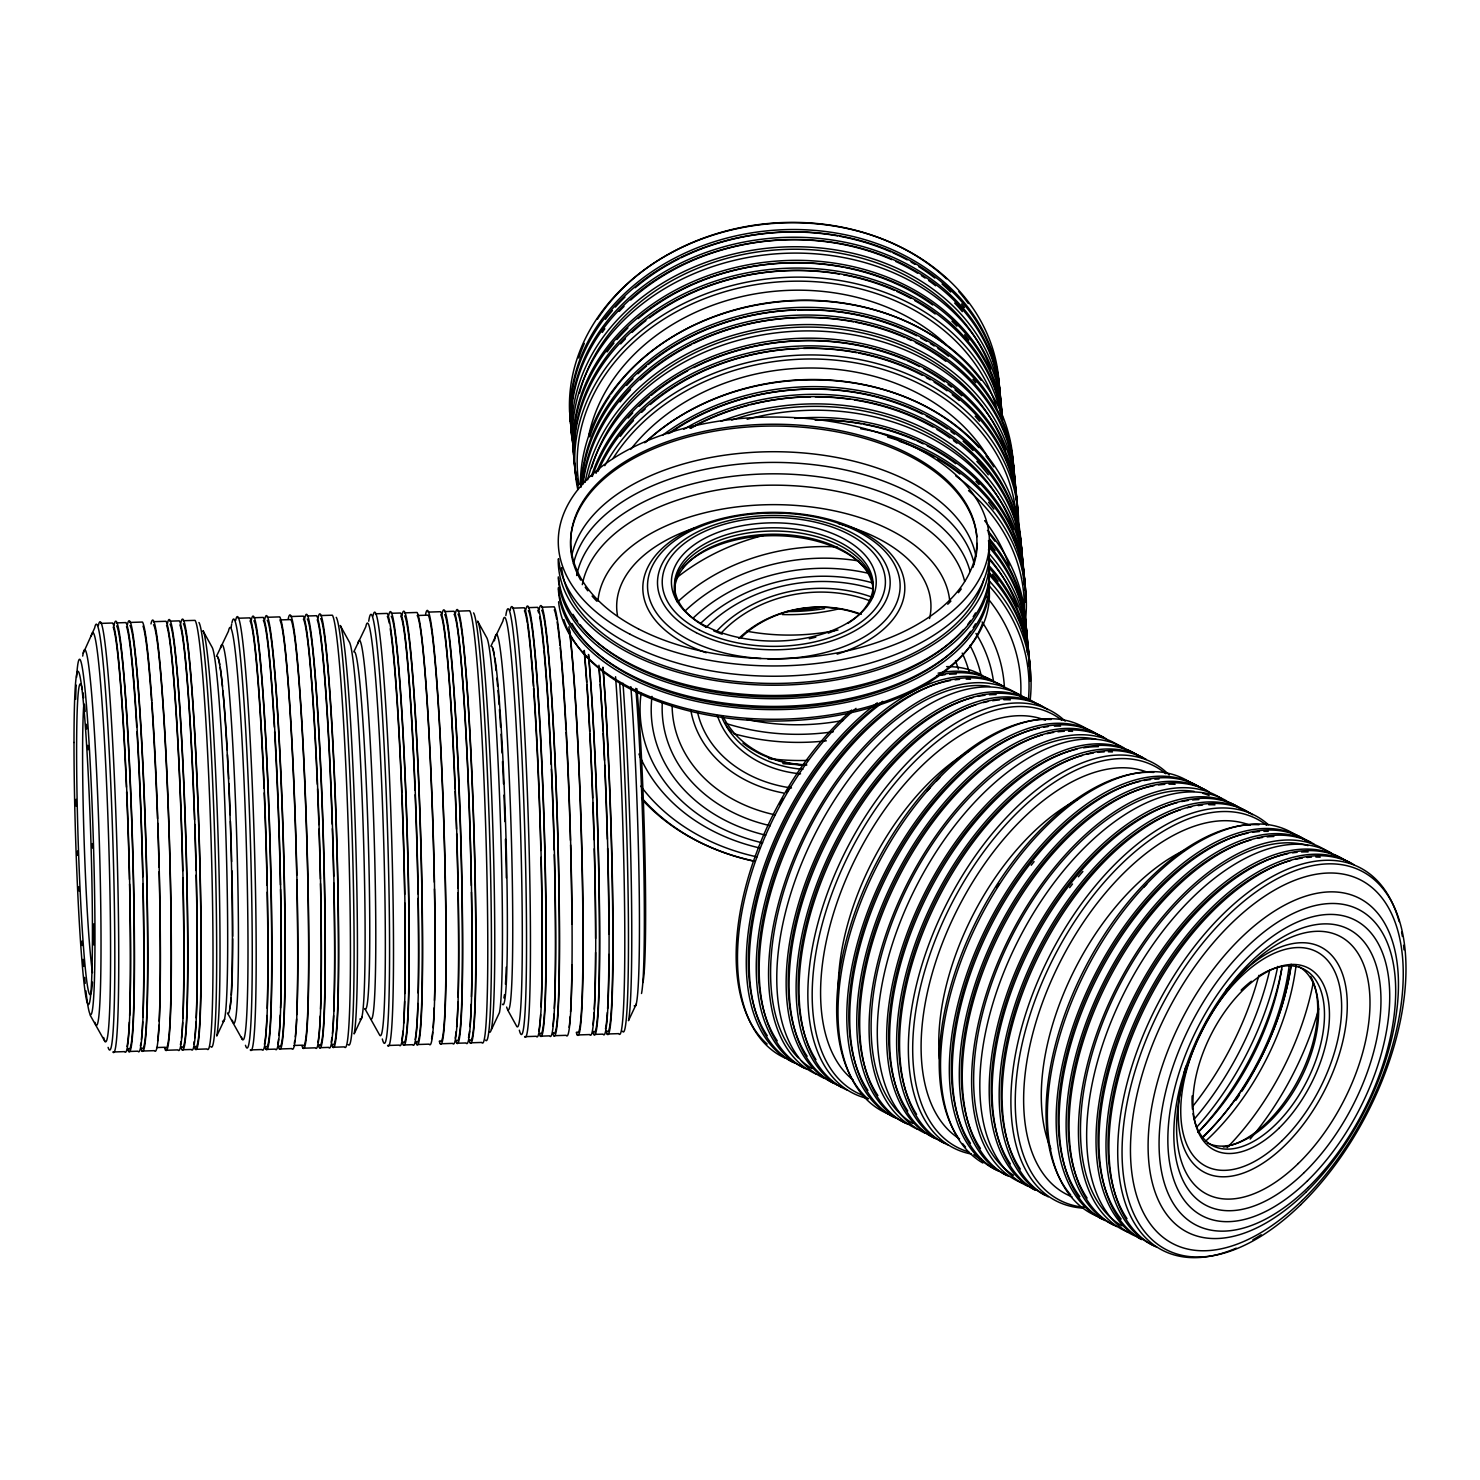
<?xml version="1.0" encoding="UTF-8"?>
<svg xmlns="http://www.w3.org/2000/svg" width="1480" height="1480" viewBox="0 0 1480 1480"><rect width="100%" height="100%" fill="white"/><g stroke="black" fill="none" stroke-linecap="round" stroke-linejoin="round"><path stroke-width="1.5" d="M83.25 653.198L94.646 627.982A213.046 9.713 88.2 0 1 112.794 838.624A213.046 9.713 88.2 0 1 108.096 1047.378M216.45 656.324L228.457 631.202A206.22 9.398 88.2 0 1 246.032 835.09A206.22 9.398 88.2 0 1 241.481 1037.184M353.794 651.885L365.8 626.762A206.22 9.398 88.2 0 1 383.079 821.696A206.22 9.398 88.2 0 1 379.694 1035.149L364.839 1008.602A179.08 8.159 88.2 0 0 368.502 846.634A179.08 8.159 88.2 0 0 354.849 652.088M224.701 1019.147L216.746 1036.019A204.684 9.324 88.2 0 0 217.745 826.284A204.684 9.324 88.2 0 0 202.964 630.684L212.047 647.167A187.849 8.566 88.2 0 1 226.366 851.222A187.849 8.566 88.2 0 1 222.518 1021.108M362.101 1017.056L354.146 1033.909A206.22 9.398 88.2 0 0 355.144 822.602A206.22 9.398 88.2 0 0 340.252 625.522L349.336 642.005A189.385 8.639 88.2 0 1 363.784 847.744A189.385 8.639 88.2 0 1 359.899 1019.017M491.49 1029.488L499.426 1012.616A189.385 8.639 88.2 0 0 500.351 818.551A189.385 8.639 88.2 0 0 486.68 637.566L477.596 621.101A206.22 9.398 88.2 0 1 493.321 845.117A206.22 9.398 88.2 0 1 489.103 1031.616M636.418 1003.829L628.463 1020.682A204.647 9.324 88.2 0 0 631.368 886.687A204.647 9.324 88.2 0 0 622.988 683.224M490.898 646.205L502.904 621.101A204.647 9.324 88.2 0 1 520.054 814.518A204.647 9.324 88.2 0 1 516.705 1026.343L507.622 1009.86M512.561 608.151L524.346 607.78A215.266 9.805 88.2 0 1 540.755 841.602A215.266 9.805 88.2 0 1 536.352 1036.277L524.586 1036.666A215.266 9.805 88.2 0 0 528.101 813.852A215.266 9.805 88.2 0 0 510.082 610.389M528.268 607.651L537.684 607.337A215.266 9.805 88.2 0 1 554.112 841.177A215.266 9.805 88.2 0 1 549.709 1035.852L540.293 1036.167M541.625 607.207L554.186 606.818A215.266 9.805 88.2 0 1 570.596 840.64A215.266 9.805 88.2 0 1 566.192 1035.315L553.631 1035.723M238.132 618.233L249.917 617.863A216.857 9.879 88.2 0 1 266.456 853.423A216.857 9.879 88.2 0 1 262.016 1049.542L250.25 1049.912A216.857 9.879 88.2 0 0 253.802 825.47A216.857 9.879 88.2 0 0 235.635 620.49M253.839 617.734L263.274 617.419A216.857 9.879 88.2 0 1 279.794 852.998A216.857 9.879 88.2 0 1 275.373 1049.117L265.956 1049.413M267.196 617.29L279.757 616.883A216.857 9.879 88.2 0 1 296.296 852.462A216.857 9.879 88.2 0 1 291.856 1048.58L279.295 1048.987M290.746 616.531L303.326 616.124A216.857 9.879 88.2 0 1 319.846 851.703A216.857 9.879 88.2 0 1 315.425 1047.822L302.864 1048.229M307.248 616.013L316.664 615.699A216.857 9.879 88.2 0 1 333.204 851.278A216.857 9.879 88.2 0 1 328.764 1047.378L319.347 1047.692M320.587 615.569L332.371 615.199A216.857 9.879 88.2 0 1 348.91 850.76A216.857 9.879 88.2 0 1 344.47 1046.878L332.704 1047.267M375.476 613.793L387.261 613.423A216.857 9.879 88.2 0 1 403.781 848.984A216.857 9.879 88.2 0 1 399.36 1045.102L387.575 1045.491A216.857 9.879 88.2 0 0 391.127 821.03A216.857 9.879 88.2 0 0 372.96 616.05M391.183 613.293L400.599 612.998A216.857 9.879 88.2 0 1 417.138 848.558A216.857 9.879 88.2 0 1 412.717 1044.677L403.282 1044.973M404.539 612.868L417.101 612.461A216.857 9.879 88.2 0 1 433.64 848.022A216.857 9.879 88.2 0 1 429.2 1044.14L416.639 1044.547M428.09 612.11L440.651 611.702A216.857 9.879 88.2 0 1 457.19 847.263A216.857 9.879 88.2 0 1 452.769 1043.381L440.189 1043.789M444.574 611.573L454.009 611.259A216.857 9.879 88.2 0 1 470.548 846.838A216.857 9.879 88.2 0 1 466.108 1042.956L456.691 1043.252M457.931 611.148L469.715 610.759A216.857 9.879 88.2 0 1 486.254 846.32A216.857 9.879 88.2 0 1 481.814 1042.438L470.029 1042.827M100.844 623.395L112.628 623.006A215.303 9.805 88.2 0 1 129.037 856.902A215.303 9.805 88.2 0 1 124.635 1051.614L112.868 1052.003A215.303 9.805 88.2 0 0 116.383 829.152A215.303 9.805 88.2 0 0 98.346 625.633M116.55 622.895L125.967 622.581A215.303 9.805 88.2 0 1 142.394 856.476A215.303 9.805 88.2 0 1 137.992 1051.189L128.575 1051.485M129.907 622.451L142.469 622.044A215.303 9.805 88.2 0 1 158.878 855.94A215.303 9.805 88.2 0 1 154.475 1050.652L141.913 1051.059M153.458 621.692L166.019 621.285A215.303 9.805 88.2 0 1 182.447 855.181A215.303 9.805 88.2 0 1 178.044 1049.894L165.483 1050.301M169.941 621.156L179.376 620.86A215.303 9.805 88.2 0 1 195.786 854.755A215.303 9.805 88.2 0 1 191.401 1049.468L181.966 1049.764M183.298 620.731L195.083 620.361A215.303 9.805 88.2 0 1 211.492 854.238A215.303 9.805 88.2 0 1 207.108 1048.95L195.323 1049.339M279.85 619.935L290.839 619.565A213.804 9.749 88.2 0 1 307.137 851.832A213.804 9.749 88.2 0 1 302.771 1045.176L293.983 1045.472M156.603 1047.544L165.39 1047.267A212.251 9.676 88.2 0 0 169.738 855.311A212.251 9.676 88.2 0 0 153.55 624.726M577.2 1034.964L589.762 1034.557A215.266 9.805 88.2 0 0 595.423 899.285A215.266 9.805 88.2 0 0 584.304 650.423M593.684 1034.428L603.1 1034.131A215.266 9.805 88.2 0 0 608.909 909.571A215.266 9.805 88.2 0 0 598.938 665.241M607.041 1034.002L618.807 1033.632A215.266 9.805 88.2 0 0 624.69 916.527A215.266 9.805 88.2 0 0 615.569 676.73M90.114 1015.114L104.988 1041.661M242.368 1039.589L227.495 1013.023A179.08 8.159 88.2 0 0 231.158 851.074A179.08 8.159 88.2 0 0 217.505 656.528M1258.87 975.357A204.647 111.37 -62.7 0 1 1193.065 1105.967M1269.729 970.048A203.408 110.704 -62.7 0 1 1194.453 1118.917M1277.758 966.385A199.745 108.706 -62.7 0 1 1197.561 1126.243M1281.698 969.215A193.917 105.543 -62.7 0 1 1197.986 1132.404M1282.161 965.811A177.508 96.607 -62.7 0 1 1198.134 1132.255M1289.173 965.996A179.08 97.458 -62.7 0 1 1202.519 1137.769M1291.06 966.366A189.385 103.064 -62.7 0 1 1241.961 1091.204M1239.5 1094.941A189.385 103.064 -62.7 0 1 1235.745 1100.436M1050.892 1148.85A189.385 103.064 -62.7 0 1 1184 850.408M1008.417 1176.267A216.857 118.011 -62.7 0 1 1002.682 927.368A216.857 118.011 -62.7 0 1 1208.975 791.8M1021.829 1182.927A216.857 118.011 -62.7 0 1 1012.043 932.234A216.857 118.011 -62.7 0 1 1222.073 798.978M1005.494 1174.75A216.857 118.011 -62.7 0 1 999.74 925.851A216.857 118.011 -62.7 0 1 1206.034 790.302M998.464 1171.124A216.857 118.011 -62.7 0 1 994.597 918.654A216.857 118.011 -62.7 0 1 1202.722 788.988M995.522 1169.607A216.857 118.011 -62.7 0 1 991.655 917.138A216.857 118.011 -62.7 0 1 1199.799 787.471M1072.001 1196.802A206.22 112.24 -62.7 0 1 1056.406 969.511A206.22 112.24 -62.7 0 1 1250.175 825.285M1084.47 1207.329A214.6 116.791 -62.7 0 1 1048.968 967.161A214.6 116.791 -62.7 0 1 1266.658 825.266M1083.157 1208.124A216.857 118.011 -62.7 0 1 1045.861 963.388A216.857 118.011 -62.7 0 1 1268.434 824.749M1048.303 1196.858A216.857 118.011 -62.7 0 1 1044.436 944.388A216.857 118.011 -62.7 0 1 1252.561 814.721M1045.361 1195.341A216.857 118.011 -62.7 0 1 1041.495 942.871A216.857 118.011 -62.7 0 1 1249.638 813.205M1035.389 1190.197A216.857 118.011 -62.7 0 1 1031.523 937.728A216.857 118.011 -62.7 0 1 1239.667 808.062M1028.008 1186.294A216.857 118.011 -62.7 0 1 1019.332 938.246A216.857 118.011 -62.7 0 1 1226.569 800.884M982.868 1163.003A216.857 118.011 -62.7 0 1 984.773 909.053A216.857 118.011 -62.7 0 1 1190.993 782.938M981.092 1159.543A214.6 116.791 -62.7 0 1 973.84 1154.659M965.57 1147.037A214.6 116.791 -62.7 0 1 962.555 1143.559M958.374 1137.935A214.6 116.791 -62.7 0 1 981.092 911.754A214.6 116.791 -62.7 0 1 1153.753 772.43M1034.465 1189.642A216.857 118.011 -62.7 0 1 1036.37 935.693A216.857 118.011 -62.7 0 1 1242.59 809.579M1013.523 1175.25A213.804 116.365 -62.7 0 1 1006.382 947.367A213.804 116.365 -62.7 0 1 1194.175 791.393M1202.907 793.336A213.804 116.365 -62.7 0 1 1209.123 795.519M980.426 1148.461A213.804 116.365 -62.7 0 1 995.152 938.746A213.804 116.365 -62.7 0 1 1154.012 785.695M1158.378 784.992A213.804 116.365 -62.7 0 1 1164.797 784.345M1168.978 784.16A213.804 116.365 -62.7 0 1 1175.083 784.308M970.455 1143.319A213.804 116.365 -62.7 0 1 983.701 936.766A213.804 116.365 -62.7 0 1 1139.637 781.477M1144.04 780.552A213.804 116.365 -62.7 0 1 1150.552 779.572M1154.826 779.183A213.804 116.365 -62.7 0 1 1159.006 779.016M1020.293 1169.052A213.804 116.365 -62.7 0 1 1030.654 968.808A213.804 116.365 -62.7 0 1 1180.596 809.634M1187.256 807.729A213.804 116.365 -62.7 0 1 1191.678 806.711M1198.245 805.582A213.804 116.365 -62.7 0 1 1202.537 805.083M1208.845 804.75A213.804 116.365 -62.7 0 1 1214.951 804.88M1010.322 1163.909A213.804 116.365 -62.7 0 1 1022.828 958.929A213.804 116.365 -62.7 0 1 1177.284 802.586M1181.706 801.568A213.804 116.365 -62.7 0 1 1188.274 800.44M1192.566 799.94A213.804 116.365 -62.7 0 1 1198.892 799.607M996.928 887.427A206.22 112.24 -62.7 0 1 999.352 883.69M1031.208 865.245A213.804 116.365 -62.7 0 1 1034.095 861.582M1069.633 887.667A213.804 116.365 -62.7 0 1 1072.519 883.986M1078.383 876.771A213.804 116.365 -62.7 0 1 1082.879 871.498M816.405 1074.221A215.303 117.179 -62.7 0 1 810.577 822.621A215.303 117.179 -62.7 0 1 1019.036 695.138M863.562 1095.589A213.046 115.94 -62.7 0 1 852.832 846.745A213.046 115.94 -62.7 0 1 1061.789 720.168M868.316 1098.697A215.303 117.179 -62.7 0 1 847.985 846.486A215.303 117.179 -62.7 0 1 1065.193 721.149M846.893 1089.965A215.303 117.179 -62.7 0 1 840.122 840.141A215.303 117.179 -62.7 0 1 1047.729 709.623M841.972 1087.523A215.303 117.179 -62.7 0 1 838.143 836.848A215.303 117.179 -62.7 0 1 1044.788 708.106M824.619 1078.458A215.303 117.179 -62.7 0 1 815.998 832.186A215.303 117.179 -62.7 0 1 1021.755 695.804M833.999 1083.305A215.303 117.179 -62.7 0 1 825.377 837.033A215.303 117.179 -62.7 0 1 1031.135 700.651M812.021 1068.56A212.251 115.514 -62.7 0 1 801.457 1060.901M798.22 1057.812A212.251 115.514 -62.7 0 1 809.246 828.745A212.251 115.514 -62.7 0 1 989.528 686.369M807.026 1069.374A215.303 117.179 -62.7 0 1 798.404 823.102A215.303 117.179 -62.7 0 1 1004.161 686.72M804.084 1067.876A215.303 117.179 -62.7 0 1 795.482 821.585A215.303 117.179 -62.7 0 1 1001.22 685.221M795.075 1063.306A215.303 117.179 -62.7 0 1 757.575 899.544A215.303 117.179 -62.7 0 1 883.819 701.705M936.581 675.712A215.303 117.179 -62.7 0 1 994.19 681.577M792.133 1061.789A215.303 117.179 -62.7 0 1 754.042 900.488A215.303 117.179 -62.7 0 1 877.307 702.834M938.098 673.178A215.303 117.179 -62.7 0 1 991.248 680.079M785.325 1058.182A215.303 117.179 -62.7 0 1 742.96 906.352A215.303 117.179 -62.7 0 1 856.032 708.346M946.59 666.648A215.303 117.179 -62.7 0 1 982.461 675.528M853.109 1080.012A204.684 111.389 -62.7 0 1 860.546 848.725A204.684 111.389 -62.7 0 1 1045.435 720.242M836.922 1084.822A215.303 117.179 -62.7 0 1 828.319 838.531A215.303 117.179 -62.7 0 1 1034.058 702.168M777.222 1040.829A212.251 115.514 -62.7 0 1 792.17 831.982A212.251 115.514 -62.7 0 1 950.438 680.523M955.026 679.82A212.251 115.514 -62.7 0 1 959.558 679.376M966.2 679.135A212.251 115.514 -62.7 0 1 970.492 679.283M767.251 1035.667A212.251 115.514 -62.7 0 1 882.765 701.335M940.466 675.38A212.251 115.514 -62.7 0 1 945.073 674.677M949.605 674.232A212.251 115.514 -62.7 0 1 956.228 673.992M815.961 1059.68A212.251 115.514 -62.7 0 1 828.079 861.046A212.251 115.514 -62.7 0 1 976.227 704.591M983.293 702.593A212.251 115.514 -62.7 0 1 987.974 701.538M992.617 700.725A212.251 115.514 -62.7 0 1 999.444 699.948M1003.884 699.744A212.251 115.514 -62.7 0 1 1010.359 699.874M807.137 1056.258A212.251 115.514 -62.7 0 1 819.698 852.443A212.251 115.514 -62.7 0 1 973.322 697.45M978.003 696.396A212.251 115.514 -62.7 0 1 984.94 695.267M989.473 694.805A212.251 115.514 -62.7 0 1 996.095 694.582M838.291 993.432A187.849 102.231 -62.7 0 1 969.548 750.785M767.14 1044.066A213.046 115.94 -62.7 0 1 851.721 710.067M779.942 804.528A204.684 111.389 -62.7 0 1 783.309 798.46M786.805 792.41A204.684 111.389 -62.7 0 1 790.431 786.435M907.869 1124.282A216.857 118.011 -62.7 0 1 899.211 876.216A216.857 118.011 -62.7 0 1 1106.43 738.871M917.267 1129.111A216.857 118.011 -62.7 0 1 911.403 875.716A216.857 118.011 -62.7 0 1 1121.359 747.308M904.946 1122.765A216.857 118.011 -62.7 0 1 896.27 874.717A216.857 118.011 -62.7 0 1 1103.506 737.355M895.918 1118.196A216.857 118.011 -62.7 0 1 893.014 863.932A216.857 118.011 -62.7 0 1 1102.008 737.336M892.976 1116.678A216.857 118.011 -62.7 0 1 890.072 862.433A216.857 118.011 -62.7 0 1 1099.067 735.819M888.222 1113.941A216.857 118.011 -62.7 0 1 879.379 861.452A216.857 118.011 -62.7 0 1 1090.279 731.268M968.642 1151.884A214.6 116.791 -62.7 0 1 952.695 901.635A214.6 116.791 -62.7 0 1 1165.852 773.726M971.49 1154.067A216.857 118.011 -62.7 0 1 948.791 899.581A216.857 118.011 -62.7 0 1 1169.2 774.965M947.755 1144.854A216.857 118.011 -62.7 0 1 939.079 896.806A216.857 118.011 -62.7 0 1 1146.297 759.462M944.813 1143.337A216.857 118.011 -62.7 0 1 936.137 895.289A216.857 118.011 -62.7 0 1 1143.374 757.945M935.786 1138.767A216.857 118.011 -62.7 0 1 932.881 884.522A216.857 118.011 -62.7 0 1 1141.876 757.908M934.842 1138.194A216.857 118.011 -62.7 0 1 928.996 884.781A216.857 118.011 -62.7 0 1 1138.934 756.391M925.463 1133.347A216.857 118.011 -62.7 0 1 916.805 885.299A216.857 118.011 -62.7 0 1 1124.023 747.955M867.872 1098.881A214.6 116.791 -62.7 0 1 871.276 873.145A214.6 116.791 -62.7 0 1 1051.207 719.484M959.577 1138.879A206.22 112.24 -62.7 0 1 958.392 907.462A206.22 112.24 -62.7 0 1 1147.648 772.357M912.846 1123.431A213.804 116.365 -62.7 0 1 904.724 892.607A213.804 116.365 -62.7 0 1 1096.051 739.279M877.88 1095.533A213.804 116.365 -62.7 0 1 889.665 892.144A213.804 116.365 -62.7 0 1 1042.623 734.802M1047.063 733.692A213.804 116.365 -62.7 0 1 1053.649 732.397M1057.978 731.786A213.804 116.365 -62.7 0 1 1064.361 731.287M1068.505 731.231A213.804 116.365 -62.7 0 1 1072.538 731.361M867.909 1090.39A213.804 116.365 -62.7 0 1 881.895 882.246A213.804 116.365 -62.7 0 1 1039.293 728.049M1043.678 727.235A213.804 116.365 -62.7 0 1 1048.025 726.643M1054.389 726.144A213.804 116.365 -62.7 0 1 1060.568 726.125M916.601 1114.385A213.804 116.365 -62.7 0 1 930.254 911.144A213.804 116.365 -62.7 0 1 1082.491 755.392M1086.93 754.264A213.804 116.365 -62.7 0 1 1093.517 752.969M1097.864 752.377A213.804 116.365 -62.7 0 1 1104.228 751.877M1108.372 751.803A213.804 116.365 -62.7 0 1 1112.423 751.951M907.777 1110.98A213.804 116.365 -62.7 0 1 921.023 904.41A213.804 116.365 -62.7 0 1 1076.959 749.12M1083.564 747.826A213.804 116.365 -62.7 0 1 1098.401 746.66M939.486 1059.088A189.385 103.064 -62.7 0 1 1077.329 799.57M927.312 790.875A206.22 112.24 -62.7 0 1 930.402 787.49M936.6 780.941A206.22 112.24 -62.7 0 1 939.726 777.814M1260.183 975.117A99.345 54.076 -62.7 0 1 1324.434 1011.562A99.345 54.076 -62.7 0 1 1265.326 1133.532A99.345 54.076 -62.7 0 1 1193.046 1113.663M1192.492 1109.334A99.345 54.076 -62.7 0 1 1192.14 1095.921M1241.128 990.157A99.345 54.076 -62.7 0 1 1251.359 981.221M1236.244 1248.158A215.266 117.142 -62.7 0 1 1117.752 1147.389A215.266 117.142 -62.7 0 1 1243.015 896.362A215.266 117.142 -62.7 0 1 1399.173 921.633M1401.616 932.16A215.266 117.142 -62.7 0 1 1402.374 936.433M1403.577 945.295A215.266 117.142 -62.7 0 1 1404.002 949.845M1261.201 1234.727A215.266 117.142 -62.7 0 1 1252.894 1239.777M1291.152 964.239A177.508 96.607 -62.7 0 1 1201.964 1137.658M1296.073 965.348A175.935 95.738 -62.7 0 1 1205.423 1141.302M1310.67 976.375A102.398 55.722 -62.7 0 1 1302.234 1071.871A102.398 55.722 -62.7 0 1 1231.804 1145.076M1229.677 1145.705A102.398 55.722 -62.7 0 1 1223.35 1147.019M1299.218 966.829A99.345 54.076 -62.7 0 1 1300.088 1079.919A99.345 54.076 -62.7 0 1 1207.347 1142.967M1234.875 980.038A126.799 69.005 -62.7 0 1 1346.411 990.934A126.799 69.005 -62.7 0 1 1258.611 1165.852A126.799 69.005 -62.7 0 1 1180.707 1087.967M1184.092 1072.76A126.799 69.005 -62.7 0 1 1185.961 1066.173M1226.069 990.194A126.799 69.005 -62.7 0 1 1230.417 984.995M1140.987 1239.074A215.266 117.142 -62.7 0 1 1143.855 985.236A215.266 117.142 -62.7 0 1 1349.39 863.043M1141.876 1239.611A215.266 117.142 -62.7 0 1 1138.046 988.992A215.266 117.142 -62.7 0 1 1344.654 860.287M1128.296 1232.322A215.266 117.142 -62.7 0 1 1119.509 981.684A215.266 117.142 -62.7 0 1 1328.873 852.462M1104.949 1220.538A215.266 117.142 -62.7 0 1 1102.064 968.142A215.266 117.142 -62.7 0 1 1309.523 842.471M1102.008 1219.02A215.266 117.142 -62.7 0 1 1099.122 966.644A215.266 117.142 -62.7 0 1 1306.581 840.955M1097.217 1216.283A215.266 117.142 -62.7 0 1 1087.504 967.42A215.266 117.142 -62.7 0 1 1295.981 835.164M1156.768 1247.196A215.266 117.142 -62.7 0 1 1148.147 1000.961A215.266 117.142 -62.7 0 1 1353.849 864.616M1153.827 1245.679A215.266 117.142 -62.7 0 1 1145.224 999.444A215.266 117.142 -62.7 0 1 1350.926 863.118M1134.476 1235.689A215.266 117.142 -62.7 0 1 1125.873 989.473A215.266 117.142 -62.7 0 1 1331.574 853.128M1121.895 1225.792A212.214 115.496 -62.7 0 1 1115.569 993.098A212.214 115.496 -62.7 0 1 1308.024 845.616M1116.901 1226.606A215.266 117.142 -62.7 0 1 1108.28 980.389A215.266 117.142 -62.7 0 1 1313.981 844.044M1113.959 1225.107A215.266 117.142 -62.7 0 1 1105.357 978.872A215.266 117.142 -62.7 0 1 1311.058 842.527M1126.983 1218.632A212.214 115.496 -62.7 0 1 1138.767 1016.538A212.214 115.496 -62.7 0 1 1290.782 860.509M1295.481 859.344A212.214 115.496 -62.7 0 1 1302.456 858.03M1307.025 857.457A212.214 115.496 -62.7 0 1 1311.502 857.124M1315.905 857.031A212.214 115.496 -62.7 0 1 1320.197 857.179M1121.137 1219.058A212.214 115.496 -62.7 0 1 1128.648 1011.728A212.214 115.496 -62.7 0 1 1287.841 853.701M1292.484 852.887A212.214 115.496 -62.7 0 1 1297.053 852.313M1301.549 851.981A212.214 115.496 -62.7 0 1 1308.098 851.925M1087.097 1198.06A212.214 115.496 -62.7 0 1 1098.881 995.966A212.214 115.496 -62.7 0 1 1250.915 839.937M1257.945 838.272A212.214 115.496 -62.7 0 1 1262.57 837.458M1267.139 836.885A212.214 115.496 -62.7 0 1 1273.855 836.477M1079.845 1196.673A212.214 115.496 -62.7 0 1 1089.595 989.343A212.214 115.496 -62.7 0 1 1247.973 833.129M1252.617 832.315A212.214 115.496 -62.7 0 1 1259.443 831.538M1263.883 831.335A212.214 115.496 -62.7 0 1 1268.231 831.353M1070.688 1194.86A213.009 115.921 -62.7 0 1 1083.952 970.066A213.009 115.921 -62.7 0 1 1258.981 824.73M1143.67 887.334A204.647 111.37 -62.7 0 1 1146.778 884.189M1313.241 982.591A192.345 104.673 -62.7 0 1 1227.161 1147.611M1318.717 1008.786A198.154 107.837 -62.7 0 1 1250.156 1139.101M402.024 615.107A216.857 9.879 88.2 0 1 420.505 829.522A216.857 9.879 88.2 0 1 415.695 1042.013M388.667 615.551A216.857 9.879 88.2 0 1 407.148 829.947A216.857 9.879 88.2 0 1 402.357 1042.457M368.724 621.23A214.6 9.787 88.2 0 1 387.464 828.282A214.6 9.787 88.2 0 1 382.321 1038.979M455.433 613.386A216.857 9.879 88.2 0 1 473.896 827.801A216.857 9.879 88.2 0 1 469.105 1040.292M442.076 613.812A216.857 9.879 88.2 0 1 460.558 828.226A216.857 9.879 88.2 0 1 455.748 1040.717M425.574 614.348A216.857 9.879 88.2 0 1 444.056 828.763A216.857 9.879 88.2 0 1 439.264 1041.254M404.614 615.902A213.804 9.749 88.2 0 1 420.912 848.151A213.804 9.749 88.2 0 1 416.546 1041.513M391.275 616.327A213.804 9.749 88.2 0 1 407.574 848.595A213.804 9.749 88.2 0 1 403.207 1041.939M357.864 643.615A189.385 8.639 88.2 0 1 373.719 822.64A189.385 8.639 88.2 0 1 370.611 1018.666M492.452 647.648A179.08 8.159 88.2 0 1 494.357 654.956M494.857 657.934A179.08 8.159 88.2 0 1 506.678 865.319A179.08 8.159 88.2 0 1 502.441 1004.161M473.563 612.887A214.6 9.787 88.2 0 1 489.935 846.005A214.6 9.787 88.2 0 1 485.551 1040.07M458.023 614.182A213.804 9.749 88.2 0 1 474.322 846.43A213.804 9.749 88.2 0 1 469.956 1039.793M444.666 614.607A213.804 9.749 88.2 0 1 460.964 846.856A213.804 9.749 88.2 0 1 456.599 1040.218M440.115 1040.755A213.804 9.749 88.2 0 0 444.481 847.393A213.804 9.749 88.2 0 0 428.183 615.144L417.175 615.495A213.804 9.749 88.2 0 1 434.325 882.191M400.692 616.032A213.804 9.749 88.2 0 1 415.011 790.265M415.177 794.723A213.804 9.749 88.2 0 1 418.045 893.938M418.118 898.341A213.804 9.749 88.2 0 1 418.193 993.062M417.897 1003.495A213.804 9.749 88.2 0 1 415.103 1039.423M387.335 616.457A213.804 9.749 88.2 0 1 389.221 623.08M390.221 628.741A213.804 9.749 88.2 0 1 401.746 792.966M401.839 795.149A213.804 9.749 88.2 0 1 404.688 894.364M404.836 903.133A213.804 9.749 88.2 0 1 404.836 993.487M404.632 1001.405A213.804 9.749 88.2 0 1 403.651 1023.291M403.004 1031.116A213.804 9.749 88.2 0 1 401.746 1039.848M454.082 614.311A213.804 9.749 88.2 0 1 471.325 885.521M471.436 892.218A213.804 9.749 88.2 0 1 471.454 996.669M471.214 1004.236A213.804 9.749 88.2 0 1 469.974 1026.546M469.53 1031.153A213.804 9.749 88.2 0 1 468.494 1037.702M440.744 614.737A213.804 9.749 88.2 0 1 455.063 788.97M455.156 791.245A213.804 9.749 88.2 0 1 456.506 829.17M456.654 833.647A213.804 9.749 88.2 0 1 458.005 888.185M458.097 892.644A213.804 9.749 88.2 0 1 458.097 997.113M457.949 1002.201A213.804 9.749 88.2 0 1 456.636 1026.972M456.173 1031.597A213.804 9.749 88.2 0 1 455.156 1038.128M434.454 888.943A213.804 9.749 88.2 0 1 434.473 1000.443M434.214 1007.806A213.804 9.749 88.2 0 1 433.067 1027.749M432.623 1032.355A213.804 9.749 88.2 0 1 431.587 1038.886M76.59 677.285A177.544 8.085 88.2 0 1 93.555 847.615A177.544 8.085 88.2 0 1 85.933 990.916M85.174 983.367A177.544 8.085 88.2 0 1 84.619 977.429M83.694 966.477A177.544 8.085 88.2 0 1 83.139 959.355M82.159 945.554A177.544 8.085 88.2 0 1 81.881 941.151M79.125 891.108A177.544 8.085 88.2 0 1 78.921 886.631M77.663 855.422A177.544 8.085 88.2 0 1 77.497 851M76.165 806.174A177.544 8.085 88.2 0 1 76.017 799.311M75.665 699.374A177.544 8.085 88.2 0 1 76.146 685.074M92.482 982.128A155.419 7.086 88.2 0 1 78.348 846.264A155.419 7.086 88.2 0 1 82.381 689.44M82.917 692.621A155.419 7.086 88.2 0 1 83.657 697.838M84.416 704.184A155.419 7.086 88.2 0 1 85.174 711.491M86.302 724.275A155.419 7.086 88.2 0 1 86.673 728.993M87.838 745.346A155.419 7.086 88.2 0 1 88.134 749.75M92.408 843.563A155.419 7.086 88.2 0 1 92.556 848.059M93.832 923.816A155.419 7.086 88.2 0 1 93.758 944.943M92.5 972.619A145.133 6.623 88.2 0 1 84.157 841.639A145.133 6.623 88.2 0 1 83.639 706.534M82.714 656.084A187.849 8.566 88.2 0 1 99.067 833.573A187.849 8.566 88.2 0 1 94.924 1022.384M150.978 623.931A215.303 9.805 88.2 0 1 169.312 836.811A215.303 9.805 88.2 0 1 164.558 1047.784M127.41 624.69A215.303 9.805 88.2 0 1 145.762 837.569A215.303 9.805 88.2 0 1 140.988 1048.543M114.053 625.115A215.303 9.805 88.2 0 1 132.404 837.995A215.303 9.805 88.2 0 1 127.632 1048.987M91.187 636.345A204.684 9.324 88.2 0 1 108.761 843.193A204.684 9.324 88.2 0 1 103.637 1037.498M180.819 622.969A215.303 9.805 88.2 0 1 199.153 835.849A215.303 9.805 88.2 0 1 194.398 1046.822M167.462 623.395A215.303 9.805 88.2 0 1 185.796 836.274A215.303 9.805 88.2 0 1 181.041 1047.248M143.005 626.114A212.251 9.676 88.2 0 1 151.534 700.614M151.681 702.649A212.251 9.676 88.2 0 1 157.546 818.644M157.713 823.269A212.251 9.676 88.2 0 1 159.044 867.095M159.156 871.665A212.251 9.676 88.2 0 1 159.174 1021.219M158.971 1025.252A212.251 9.676 88.2 0 1 157.638 1040.884M129.981 625.485A212.251 9.676 88.2 0 1 146.169 856.069A212.251 9.676 88.2 0 1 141.84 1048.025M126.503 626.651A212.251 9.676 88.2 0 1 136.715 726.995M136.993 731.564A212.251 9.676 88.2 0 1 142.783 876.771M142.931 883.597A212.251 9.676 88.2 0 1 142.876 1017.389M142.69 1021.755A212.251 9.676 88.2 0 1 141.377 1039.46M140.896 1043.159A212.251 9.676 88.2 0 1 140.36 1045.953M116.642 625.929A212.251 9.676 88.2 0 1 132.812 856.495A212.251 9.676 88.2 0 1 128.483 1048.451M113.165 627.095A212.251 9.676 88.2 0 1 126.429 787.157M126.614 791.874A212.251 9.676 88.2 0 1 129.481 879.49M129.574 884.041A212.251 9.676 88.2 0 1 129.63 1015.52M129.333 1022.181A212.251 9.676 88.2 0 1 127.003 1046.379M217.819 657.25A177.544 8.085 88.2 0 1 219.725 664.483M220.206 667.443A177.544 8.085 88.2 0 1 222.518 686.387M222.962 690.92A177.544 8.085 88.2 0 1 227.199 749.861M227.458 754.689A177.544 8.085 88.2 0 1 228.697 779.016M228.919 783.494A177.544 8.085 88.2 0 1 230.196 814.721M230.436 821.345A177.544 8.085 88.2 0 1 231.657 861.582M231.879 870.758A177.544 8.085 88.2 0 1 232.693 936.304M232.693 938.783A177.544 8.085 88.2 0 1 231.361 995.06M231.139 998.13A177.544 8.085 88.2 0 1 229.788 1008.823M198.931 622.488A213.046 9.713 88.2 0 1 215.174 853.904A213.046 9.713 88.2 0 1 210.826 1046.582M183.391 623.765A212.251 9.676 88.2 0 1 199.578 854.349A212.251 9.676 88.2 0 1 195.231 1046.305M179.913 624.93A212.251 9.676 88.2 0 1 194.546 819.754M194.713 824.397A212.251 9.676 88.2 0 1 196.063 870.481M196.174 875.05A212.251 9.676 88.2 0 1 196.192 1017.889M195.989 1022.088A212.251 9.676 88.2 0 1 194.787 1037.739M194.287 1041.439A212.251 9.676 88.2 0 1 193.769 1044.233M170.034 624.209A212.251 9.676 88.2 0 1 186.221 854.774A212.251 9.676 88.2 0 1 181.892 1046.73M166.556 625.356A212.251 9.676 88.2 0 1 182.706 870.906M182.873 877.77A212.251 9.676 88.2 0 1 182.835 1018.314M182.632 1022.514A212.251 9.676 88.2 0 1 181.429 1038.164M180.93 1041.864A212.251 9.676 88.2 0 1 180.412 1044.658M264.68 619.547A216.857 9.879 88.2 0 1 283.161 833.962A216.857 9.879 88.2 0 1 278.37 1046.453M251.341 619.972A216.857 9.879 88.2 0 1 269.804 834.387A216.857 9.879 88.2 0 1 265.012 1046.878M231.935 622.84A214.6 9.787 88.2 0 1 250.213 834.998A214.6 9.787 88.2 0 1 245.458 1045.287M231.139 627.409A214.6 9.787 88.2 0 1 231.657 624.135M220.52 648.055A189.385 8.639 88.2 0 1 236.708 836.977A189.385 8.639 88.2 0 1 232.304 1020.275M318.089 617.826A216.857 9.879 88.2 0 1 336.571 832.223A216.857 9.879 88.2 0 1 331.761 1044.732M304.732 618.252A216.857 9.879 88.2 0 1 323.214 832.667A216.857 9.879 88.2 0 1 318.422 1045.158M288.249 618.788A216.857 9.879 88.2 0 1 306.712 833.203A216.857 9.879 88.2 0 1 301.92 1045.694M267.269 620.342A213.804 9.749 88.2 0 1 283.587 852.591A213.804 9.749 88.2 0 1 279.221 1045.953M253.931 620.768A213.804 9.749 88.2 0 1 270.229 853.016A213.804 9.749 88.2 0 1 265.864 1046.379M336.238 617.327A214.6 9.787 88.2 0 1 352.591 850.427A214.6 9.787 88.2 0 1 348.207 1044.51M320.679 618.603A213.804 9.749 88.2 0 1 336.978 850.871A213.804 9.749 88.2 0 1 332.611 1044.214M307.322 619.047A213.804 9.749 88.2 0 1 323.639 851.296A213.804 9.749 88.2 0 1 319.273 1044.658M263.348 620.453A213.804 9.749 88.2 0 1 274.374 727.18M274.632 731.841A213.804 9.749 88.2 0 1 280.442 884.892M280.534 889.424A213.804 9.749 88.2 0 1 280.571 1007.936M280.293 1015.077A213.804 9.749 88.2 0 1 279.017 1035.112M278.536 1039.293A213.804 9.749 88.2 0 1 277.759 1043.862M250.009 620.897A213.804 9.749 88.2 0 1 264.032 788.304M264.217 792.855A213.804 9.749 88.2 0 1 267.085 885.318M267.233 892.107A213.804 9.749 88.2 0 1 267.214 1008.361M266.955 1015.52A213.804 9.749 88.2 0 1 264.402 1044.288M317.201 619.787A213.804 9.749 88.2 0 1 332.223 824.175M332.371 828.671A213.804 9.749 88.2 0 1 333.703 876.308M333.851 883.172A213.804 9.749 88.2 0 1 333.796 1011.043M333.611 1015.595A213.804 9.749 88.2 0 1 332.427 1033.392M331.946 1037.572A213.804 9.749 88.2 0 1 331.15 1042.123M303.4 619.177A213.804 9.749 88.2 0 1 317.331 784.308M317.534 788.859A213.804 9.749 88.2 0 1 318.885 824.601M319.032 829.096A213.804 9.749 88.2 0 1 320.401 879.028M320.494 883.597A213.804 9.749 88.2 0 1 320.531 1009.101M320.254 1016.02A213.804 9.749 88.2 0 1 317.812 1042.567M280.293 620.971A213.804 9.749 88.2 0 1 296.74 875.216M296.832 879.786A213.804 9.749 88.2 0 1 296.796 1014.54M296.592 1018.943A213.804 9.749 88.2 0 1 295.279 1036.777M294.779 1040.514A213.804 9.749 88.2 0 1 294.243 1043.326M505.846 615.532A213.009 9.713 88.2 0 1 524.438 821.067A213.009 9.713 88.2 0 1 519.332 1030.191M494.431 640.84A187.812 8.566 88.2 0 1 510.785 818.292A187.812 8.566 88.2 0 1 506.641 1007.066M539.127 609.446A215.266 9.805 88.2 0 1 557.461 822.288A215.266 9.805 88.2 0 1 552.706 1033.207M525.788 609.871A215.266 9.805 88.2 0 1 544.122 822.713A215.266 9.805 88.2 0 1 539.349 1033.651M554.26 609.852A212.214 9.676 88.2 0 1 556.628 619.047M557.127 622.044A212.214 9.676 88.2 0 1 559.94 645.188M560.199 647.796A212.214 9.676 88.2 0 1 565.989 729.807M566.119 732.174A212.214 9.676 88.2 0 1 570.448 840.363M570.577 844.932A212.214 9.676 88.2 0 1 571.965 924.205M571.928 964.96A212.214 9.676 88.2 0 1 570.559 1011.82M570.244 1016.427A212.214 9.676 88.2 0 1 569.097 1027.305M541.699 610.26A212.214 9.676 88.2 0 1 557.886 840.77A212.214 9.676 88.2 0 1 553.557 1032.689M537.777 610.37A212.214 9.676 88.2 0 1 538.683 612.85M539.645 616.957A212.214 9.676 88.2 0 1 543.697 648.332M543.882 650.22A212.214 9.676 88.2 0 1 546.768 685.888M546.916 687.923A212.214 9.676 88.2 0 1 551.171 764.42M551.393 769.101A212.214 9.676 88.2 0 1 554.205 850.038M554.316 854.608A212.214 9.676 88.2 0 1 554.297 1008.49M553.964 1014.17A212.214 9.676 88.2 0 1 552.854 1026.084M528.36 610.685A212.214 9.676 88.2 0 1 544.529 841.213A212.214 9.676 88.2 0 1 540.2 1033.133M524.42 610.815A212.214 9.676 88.2 0 1 527.287 623.006M527.528 624.634A212.214 9.676 88.2 0 1 533.41 686.332M533.559 688.348A212.214 9.676 88.2 0 1 540.848 850.463M541.033 857.327A212.214 9.676 88.2 0 1 541.051 1006.844M540.607 1014.595A212.214 9.676 88.2 0 1 538.72 1031.042M491.934 646.427A177.508 8.085 88.2 0 1 496.115 670.607M496.891 678.173A177.508 8.085 88.2 0 1 497.613 686.202M498.002 690.531A177.508 8.085 88.2 0 1 499.093 704.61M499.445 709.586A177.508 8.085 88.2 0 1 500.61 727.198M501.036 734.246A177.508 8.085 88.2 0 1 502.053 752.969M502.497 761.571A177.508 8.085 88.2 0 1 503.515 783.919M503.977 795.13A177.508 8.085 88.2 0 1 504.939 821.622M505.457 839.253A177.508 8.085 88.2 0 1 506.345 877.899M506.252 967.18A177.508 8.085 88.2 0 1 505.457 984.2M504.477 994.671A177.508 8.085 88.2 0 1 503.885 997.945M569.615 630.258A215.266 9.805 88.2 0 1 582.713 890.627A215.266 9.805 88.2 0 1 576.275 1032.448M568.875 626.873A212.214 9.676 88.2 0 1 582.269 874.144A212.214 9.676 88.2 0 1 577.107 1031.93M603.063 667.462A215.266 9.805 88.2 0 1 612.942 919.339A215.266 9.805 88.2 0 1 606.115 1031.486M602.841 667.313A212.214 9.676 88.2 0 1 612.665 908.165A212.214 9.676 88.2 0 1 606.948 1030.968M598.919 667.443A212.214 9.676 88.2 0 1 599.992 681.707M600.159 684.167A212.214 9.676 88.2 0 1 603.026 730.99M603.137 733.155A212.214 9.676 88.2 0 1 604.469 760.369M604.691 765.03A212.214 9.676 88.2 0 1 607.355 839.179M607.614 848.318A212.214 9.676 88.2 0 1 608.928 933.862M608.909 954.433A212.214 9.676 88.2 0 1 607.596 1008.731M607.355 1012.45A212.214 9.676 88.2 0 1 605.468 1028.896M588.596 654.456A215.266 9.805 88.2 0 1 599.493 910.811A215.266 9.805 88.2 0 1 592.759 1031.93M588.411 654.734A212.214 9.676 88.2 0 1 599.215 899.562A212.214 9.676 88.2 0 1 593.591 1031.394M584.119 650.849A212.214 9.676 88.2 0 1 586.635 682.132M586.82 684.593A212.214 9.676 88.2 0 1 589.669 731.416M589.78 733.581A212.214 9.676 88.2 0 1 592.648 797.979M592.832 802.586A212.214 9.676 88.2 0 1 594.016 839.604M594.257 848.743A212.214 9.676 88.2 0 1 595.589 938.505M595.571 952.454A212.214 9.676 88.2 0 1 594.239 1009.175M594.016 1012.875A212.214 9.676 88.2 0 1 592.907 1024.789M636.918 688.699A166.463 7.585 88.2 0 1 645.058 860.102A166.463 7.585 88.2 0 1 642.93 982.554M635.79 688.33A177.508 8.085 88.2 0 1 643.874 868.982A177.508 8.085 88.2 0 1 641.506 993.505M630.832 686.665A187.812 8.566 88.2 0 1 639.323 898.86A187.812 8.566 88.2 0 1 634.236 1005.771M619.676 683.038A213.009 9.713 88.2 0 1 628.39 918.285A213.009 9.713 88.2 0 1 622.543 1031.245M706.219 652.736A130.98 75.609 0 0 1 675.084 538.276A130.98 75.609 0 0 1 875.716 540.441A130.98 75.609 0 0 1 837.18 654.141M617.512 615.68A157.139 90.724 0 0 1 693.898 528.212M838.531 523.661A157.139 90.724 0 0 1 929.533 618.529M988.511 562.992A215.581 124.468 0 0 1 785.862 698.505A215.581 124.468 0 0 1 558.293 576.885M988.511 570.707A215.581 124.468 0 0 1 789.58 706.09A215.581 124.468 0 0 1 558.589 588.892M988.511 549.505A215.581 124.468 0 0 1 782.106 685.129A215.581 124.468 0 0 1 558.274 559.052M988.511 559.791A215.581 124.468 0 0 1 789.58 695.156A215.581 124.468 0 0 1 558.589 577.977M975.523 623.802A212.51 122.692 0 0 1 973.211 627.613M970.695 631.368A212.51 122.692 0 0 1 766.548 707.792A212.51 122.692 0 0 1 571.946 623.487M761.035 658.471A126.299 72.927 0 0 1 670.107 544.307A126.299 72.927 0 0 1 887.149 553.724A126.299 72.927 0 0 1 767.676 658.766M571.761 555.907A203.334 117.401 0 0 1 773.929 451.714A203.334 117.401 0 0 1 975.894 556.036M961.26 588.948A203.334 117.401 0 0 1 958.392 592.685M950.918 601.102A203.334 117.401 0 0 1 947.755 604.229M596.791 601.176A203.334 117.401 0 0 1 592.074 596.07M587.801 590.816A203.334 117.401 0 0 1 585.192 587.264M580.659 580.086A203.334 117.401 0 0 1 736.06 428.072A203.334 117.401 0 0 1 976.837 536.87M977.17 543.419A203.334 117.401 0 0 1 972.86 567.432M677.396 602.175A99.345 57.369 0 0 1 770.137 531.061A99.345 57.369 0 0 1 871.757 598.013M705.498 626.798A99.345 57.369 0 0 1 701.039 546.12A99.345 57.369 0 0 1 840.751 542.771A99.345 57.369 0 0 1 847.892 623.395M834.554 630.554A99.345 57.369 0 0 1 828.226 633.163M815.832 637.14A99.345 57.369 0 0 1 809.283 638.75M722.221 634.18A99.345 57.369 0 0 1 713.601 630.776M682.41 568.135A102.416 59.126 0 0 1 779.849 535.779A102.416 59.126 0 0 1 870.018 574.518M873.163 592.666A99.345 57.369 0 0 1 872.738 596.958M674.491 592.666A99.345 57.369 0 0 1 768.268 534.317A99.345 57.369 0 0 1 872.738 586.265M597.938 600.936A176.138 101.695 0 0 1 773.577 504.643A176.138 101.695 0 0 1 949.679 600.658M975.523 612.887A212.51 122.692 0 0 1 973.211 616.698M970.695 620.453A212.51 122.692 0 0 1 967.957 624.153M963.517 629.574A212.51 122.692 0 0 1 769.323 696.913A212.51 122.692 0 0 1 580.234 624.875M577.626 621.397A212.51 122.692 0 0 1 572.982 614.348M988.511 573.907A215.581 124.468 0 0 1 785.862 709.438A215.581 124.468 0 0 1 558.293 587.801M988.511 583.546A215.581 124.468 0 0 1 789.58 718.929A215.581 124.468 0 0 1 558.589 601.75M582.306 584.655A192.585 111.185 0 0 1 770.858 485.181A192.585 111.185 0 0 1 964.627 581.27M576.663 575.498A198.431 114.552 0 0 1 770.192 473.841A198.431 114.552 0 0 1 970.048 571.354M573.482 563.788A202.094 116.68 0 0 1 773.929 462.408A202.094 116.68 0 0 1 974.192 563.917M988.511 540.515A215.581 124.468 0 0 1 789.58 675.898A215.581 124.468 0 0 1 558.589 558.719M982.628 623.08A213.305 123.154 0 0 1 770.84 721.038A213.305 123.154 0 0 1 563.88 619.695M983.941 579.106A212.51 122.692 0 0 1 763.81 683.316A212.51 122.692 0 0 1 561.641 567.617M587.634 479.816A216.857 176.786 -5.5 0 1 821.437 331.224A216.857 176.786 -5.5 0 1 1016.353 501.128M580.382 484.719A216.857 176.786 -5.5 0 1 796.906 300.662A216.857 176.786 -5.5 0 1 1013.411 470.751M581.104 487.142A216.857 176.786 -5.5 0 1 804.251 307.341A216.857 176.786 -5.5 0 1 1013.93 484.127M581.529 484.996A216.857 176.786 -5.5 0 1 805.823 309.598A216.857 176.786 -5.5 0 1 1014.226 484.182M582.602 483.812A216.857 176.786 -5.5 0 1 807.729 315.036A216.857 176.786 -5.5 0 1 1014.817 485.255M583.083 483.868A216.857 176.786 -5.5 0 1 809.301 317.312A216.857 176.786 -5.5 0 1 1015.039 487.512M585.137 482.258A216.857 176.786 -5.5 0 1 818.088 324.768A216.857 176.786 -5.5 0 1 1015.668 499.149M591.667 467.68A213.804 174.307 -5.5 0 1 796.462 327.302A213.804 174.307 -5.5 0 1 1005.42 449.92M837.995 630.018A193.917 158.083 -5.5 0 1 746.679 631.183M837.736 609.131A177.508 144.707 -5.5 0 1 782.254 614.533M824.563 608.576A179.08 146.002 -5.5 0 1 786.824 611.536M591.408 476.283A216.857 176.786 -5.5 0 1 832.778 339.235A216.857 176.786 -5.5 0 1 1016.908 514.948M592.333 476.43A216.857 176.786 -5.5 0 1 833 341.492A216.857 176.786 -5.5 0 1 1017.204 515.021M604.821 465.664A216.857 176.786 -5.5 0 1 851.648 358.16A216.857 176.786 -5.5 0 1 1018.536 531.727M596.033 473.36A216.857 176.786 -5.5 0 1 836.2 347.19A216.857 176.786 -5.5 0 1 1017.814 516.076M598.031 471.38A216.857 176.786 -5.5 0 1 839.086 349.743A216.857 176.786 -5.5 0 1 1018.018 518.351M1015.983 513.726A214.6 174.936 -5.5 0 1 1016.353 518.296M1016.557 522.865A214.6 174.936 -5.5 0 1 1016.63 527.416M612.979 458.523A214.6 174.936 -5.5 0 1 843.045 360.99A214.6 174.936 -5.5 0 1 1015.465 509.157M630.684 449.384A206.22 168.128 -5.5 0 1 816.738 368.076A206.22 168.128 -5.5 0 1 988.418 457.986M628.13 418.007A213.804 174.307 -5.5 0 1 632.755 412.865M639.249 406.223A213.804 174.307 -5.5 0 1 649.591 396.788M651.311 395.364A213.804 174.307 -5.5 0 1 687.608 370.87M693.805 367.632A213.804 174.307 -5.5 0 1 905.279 359.862M907.277 360.732A213.804 174.307 -5.5 0 1 919.598 366.615M923.613 368.742A213.804 174.307 -5.5 0 1 944.499 381.822M948.051 384.411A213.804 174.307 -5.5 0 1 951.492 387.057M955.007 389.888A213.804 174.307 -5.5 0 1 961.833 395.808M620.324 436.322A213.804 174.307 -5.5 0 1 633.495 420.561M641.673 412.31A213.804 174.307 -5.5 0 1 645.095 409.128M650.349 404.503A213.804 174.307 -5.5 0 1 799.071 348.577M803.603 348.429A213.804 174.307 -5.5 0 1 856.532 352.666M858.77 353.091A213.804 174.307 -5.5 0 1 922.355 375.384M926.351 377.548A213.804 174.307 -5.5 0 1 930.273 379.805M934.121 382.136A213.804 174.307 -5.5 0 1 947.034 390.812M952.232 394.753A213.804 174.307 -5.5 0 1 959.207 400.507M975.191 416.232A213.804 174.307 -5.5 0 1 979.52 421.245M589.725 436.878A214.6 174.936 -5.5 0 1 609.834 395.845M611.129 393.921A214.6 174.936 -5.5 0 1 980.963 380.212M626.651 385.447A213.804 174.307 -5.5 0 1 632.977 378.677M637.936 373.774A213.804 174.307 -5.5 0 1 646.612 365.967M648.314 364.524A213.804 174.307 -5.5 0 1 795.352 310.042M797.554 309.968A213.804 174.307 -5.5 0 1 902.282 329.041M904.299 329.911A213.804 174.307 -5.5 0 1 916.601 335.793M920.615 337.921A213.804 174.307 -5.5 0 1 926.536 341.269M930.402 343.601A213.804 174.307 -5.5 0 1 934.195 345.987M937.895 348.466A213.804 174.307 -5.5 0 1 948.495 356.218M972.933 379.343A213.804 174.307 -5.5 0 1 975.783 382.691M620.065 401.913A213.804 174.307 -5.5 0 1 630.517 389.74M640.396 379.879A213.804 174.307 -5.5 0 1 691.567 344.507M693.565 343.508A213.804 174.307 -5.5 0 1 853.553 321.826M855.773 322.252A213.804 174.307 -5.5 0 1 905.038 337.607M907.111 338.532A213.804 174.307 -5.5 0 1 911.236 340.456M915.325 342.454A213.804 174.307 -5.5 0 1 945.812 361.286M802.956 769.304A99.345 80.993 -5.5 0 1 721.537 716.542M740.943 637.732A99.345 80.993 -5.5 0 1 859.27 614.089M762.588 842.879A177.544 144.744 -5.5 0 1 641.081 693.343M685.296 610.778A177.544 144.744 -5.5 0 1 858.752 560.957M975.986 633.459A177.544 144.744 -5.5 0 1 993.561 681.966M765.678 835.164A166.482 135.716 -5.5 0 1 651.995 696.359M692.918 618.288A166.482 135.716 -5.5 0 1 869.186 573.482M969.937 645.317A166.482 135.716 -5.5 0 1 980.963 674.677M770.322 825.711A155.419 126.706 -5.5 0 1 662.356 701.631M700.688 623.302A155.419 126.706 -5.5 0 1 873.366 583.083M962.204 653.106A155.419 126.706 -5.5 0 1 969.104 671.92M774.984 814.832A145.133 118.308 -5.5 0 1 672.124 704.739M706.034 627.465A145.133 118.308 -5.5 0 1 872.479 588.799M955.488 660.709A145.133 118.308 -5.5 0 1 958.282 669.108M783.457 793.002A126.817 103.378 -5.5 0 1 690.698 709.494M716.561 631.294A126.817 103.378 -5.5 0 1 871.202 596.884M791.467 787.989A120.713 98.401 -5.5 0 1 697.432 711.695M721.241 632.996A120.713 98.401 -5.5 0 1 870.462 600.991M759.555 847.929A187.849 153.143 -5.5 0 1 638.971 754.023M677.673 601.898A187.849 153.143 -5.5 0 1 837.051 546.916M982.091 621.915A187.849 153.143 -5.5 0 1 1004.402 687.368M800.551 773.855A102.398 83.491 -5.5 0 1 717.356 715.543M738.853 638.435A102.398 83.491 -5.5 0 1 861.36 614.274M986.845 597.236A204.684 166.87 -5.5 0 1 1020.627 697.21M756.983 856.883A204.684 166.87 -5.5 0 1 640.822 786.121M675.49 578.717A204.684 166.87 -5.5 0 1 763.643 535.371M989.787 554.408A215.303 175.528 -5.5 0 1 1028.138 653.402M989.084 547.156A215.303 175.528 -5.5 0 1 1027.286 652.68M989.787 558.848A212.251 173.031 -5.5 0 1 1017.148 606.745M988.918 559.088A215.303 175.528 -5.5 0 1 1028.619 666.278M989.62 566.341A215.303 175.528 -5.5 0 1 1029.47 666.999M992.543 574.203A212.251 173.031 -5.5 0 1 998.02 581.363M989.842 568.616A215.303 175.528 -5.5 0 1 1029.673 669.274M988.862 572.39A215.303 175.528 -5.5 0 1 1030.136 679.061M989.084 574.666A215.303 175.528 -5.5 0 1 1030.358 681.337M989.75 581.455A215.303 175.528 -5.5 0 1 1030.024 701.298M753.764 860.971A215.303 175.528 -5.5 0 1 642.487 799.977M989.62 586.432A213.046 173.678 -5.5 0 1 1028.397 699.67M754.634 861.379A213.046 173.678 -5.5 0 1 641.562 797.72M988.233 532.652A213.046 173.678 -5.5 0 1 994.856 541.199M987.456 530.376A215.303 175.528 -5.5 0 1 1025.677 635.901M989.565 538.868A215.303 175.528 -5.5 0 1 1026.473 636.178M989.565 543.382A212.251 173.031 -5.5 0 1 995.041 550.541M989.787 541.144A215.303 175.528 -5.5 0 1 1026.695 638.435M988.862 544.899A215.303 175.528 -5.5 0 1 1027.157 648.221M806.841 765.012A99.345 80.993 -5.5 0 1 722.851 715.969M804.121 765.123A102.398 83.491 -5.5 0 1 788.766 763.273M786.639 762.848A102.398 83.491 -5.5 0 1 742.942 743.108M731.934 732.822A102.398 83.491 -5.5 0 1 726.699 726.31M806.027 764.605A177.508 144.707 -5.5 0 1 782.883 763.606M826.321 740.814A204.647 166.833 -5.5 0 1 733.581 733.654M833.314 731.749A203.408 165.815 -5.5 0 1 724.719 723.054M843.415 720.353A199.745 162.837 -5.5 0 1 746.605 719.373M808.099 760.387A204.647 166.833 -5.5 0 1 768.749 758.537M747.16 419.303A216.857 176.786 -5.5 0 1 1023.975 584.785M860.657 428.756A216.857 176.786 -5.5 0 1 1025.418 599.752M887.63 437.062A216.857 176.786 -5.5 0 1 1025.64 602.027M955.858 475.987A216.857 176.786 -5.5 0 1 1025.289 622.081M968.549 490.602A214.6 174.936 -5.5 0 1 1024.031 615.828M644.707 442.779A216.857 176.786 -5.5 0 1 885.373 390.147A216.857 176.786 -5.5 0 1 1021.034 554.408M662.43 435.342A216.857 176.786 -5.5 0 1 896.991 400.488A216.857 176.786 -5.5 0 1 1021.681 561.216M683.779 429.311A216.857 176.786 -5.5 0 1 909.386 412.624A216.857 176.786 -5.5 0 1 1022.439 568.93M689.921 428.201A216.857 176.786 -5.5 0 1 912.716 416.195A216.857 176.786 -5.5 0 1 1022.643 571.188M720.89 421.338A216.857 176.786 -5.5 0 1 1023.346 578.44M794.686 418.378A216.857 176.786 -5.5 0 1 1024.734 587.671M815.184 419.728A216.857 176.786 -5.5 0 1 1024.956 589.928M668.072 433.677A216.857 176.786 -5.5 0 1 898.009 403.041A216.857 176.786 -5.5 0 1 1021.977 559.107M984.644 520.627A206.22 168.128 -5.5 0 1 1009.157 565.804M645.872 442.058A214.6 174.936 -5.5 0 1 978.909 447.589M986.013 456.043A214.6 174.936 -5.5 0 1 993.764 466.811M731.749 420.079A213.804 174.307 -5.5 0 1 1013.097 529.211M815.147 419.95A213.804 174.307 -5.5 0 1 861.249 423.835M863.469 424.242A213.804 174.307 -5.5 0 1 914.955 440.023M917.027 440.947A213.804 174.307 -5.5 0 1 923.206 443.871M927.276 445.906A213.804 174.307 -5.5 0 1 955.729 463.703M976.005 481.315A213.804 174.307 -5.5 0 1 979.113 484.534M899.23 441.243A213.804 174.307 -5.5 0 1 915.695 447.737M917.785 448.662A213.804 174.307 -5.5 0 1 925.999 452.584M930.032 454.675A213.804 174.307 -5.5 0 1 934.028 456.839M937.95 459.096A213.804 174.307 -5.5 0 1 959.91 474.044M988.585 502.22A213.804 174.307 -5.5 0 1 993.839 509.102M670.495 432.771A213.804 174.307 -5.5 0 1 747.77 397.546M749.99 396.992A213.804 174.307 -5.5 0 1 922.262 414.049M926.295 416.139A213.804 174.307 -5.5 0 1 947.404 429.015M950.974 431.568A213.804 174.307 -5.5 0 1 954.47 434.177M963.147 441.262A213.804 174.307 -5.5 0 1 973.026 450.493M690.994 428.164A213.804 174.307 -5.5 0 1 748.51 405.261M750.73 404.688A213.804 174.307 -5.5 0 1 810.596 396.844M815.24 396.825A213.804 174.307 -5.5 0 1 849.964 399.286M854.515 399.97A213.804 174.307 -5.5 0 1 933.01 427.128M936.896 429.422A213.804 174.307 -5.5 0 1 949.938 437.988M953.49 440.578A213.804 174.307 -5.5 0 1 956.931 443.223M976.874 461.409A213.804 174.307 -5.5 0 1 988.289 474.821M569.596 412.402A215.266 175.491 -5.5 0 1 784.16 222.851A215.266 175.491 -5.5 0 1 999.148 398.194M570.337 421.56A215.266 175.491 -5.5 0 1 569.893 416.971M570.559 423.779A215.266 175.491 -5.5 0 1 778.018 229.974A215.266 175.491 -5.5 0 1 999.944 398.471M571.817 435.213A215.266 175.491 -5.5 0 1 571.225 430.625M570.78 426.055A215.266 175.491 -5.5 0 1 778.24 232.231A215.266 175.491 -5.5 0 1 1000.166 400.747M571.743 436.082A215.266 175.491 -5.5 0 1 779.942 237.614A215.266 175.491 -5.5 0 1 1000.554 412.717M571.965 438.339A215.266 175.491 -5.5 0 1 778.832 239.945A215.266 175.491 -5.5 0 1 1000.85 412.791M573.26 450.179A215.266 175.491 -5.5 0 1 572.668 445.591M572.224 441.003A215.266 175.491 -5.5 0 1 779.701 247.197A215.266 175.491 -5.5 0 1 1001.627 415.695M579.457 393.255A212.214 172.994 -5.5 0 1 779.812 249.676A212.214 172.994 -5.5 0 1 990.62 369.038M573.278 451.937A215.266 175.491 -5.5 0 1 572.834 447.349M572.538 442.779A215.266 175.491 -5.5 0 1 781.718 253.469A215.266 175.491 -5.5 0 1 1002.219 419.765M573.537 454.619A215.266 175.491 -5.5 0 1 775.428 261.183A215.266 175.491 -5.5 0 1 1002.645 420.172M578.625 484.108A215.266 175.491 -5.5 0 1 577.441 479.649M576.423 475.154A215.266 175.491 -5.5 0 1 575.535 470.603M574.795 466.052A215.266 175.491 -5.5 0 1 574.203 461.464M573.759 456.876A215.266 175.491 -5.5 0 1 771.413 263.829A215.266 175.491 -5.5 0 1 1002.256 415.547M577.977 485.089A215.266 175.491 -5.5 0 1 755.115 271.432A215.266 175.491 -5.5 0 1 1002.201 416.417M578.199 487.364A215.266 175.491 -5.5 0 1 753.93 273.93A215.266 175.491 -5.5 0 1 1002.071 416.398M577.829 489.658A215.266 175.491 -5.5 0 1 751.803 281.219A215.266 175.491 -5.5 0 1 1000.961 414.123M578.995 484.719A213.009 173.641 -5.5 0 1 751.063 285.455A213.009 173.641 -5.5 0 1 996.632 407.888M588.707 435.564A204.647 166.833 -5.5 0 1 736.744 297.813A204.647 166.833 -5.5 0 1 946.553 344.914M578.736 358.031A213.009 173.641 -5.5 0 1 584.304 343.434M597.402 319.236A213.009 173.641 -5.5 0 1 946.497 278.832M958.873 291.634A213.009 173.641 -5.5 0 1 968.327 303.511M605.394 319.31A212.214 172.994 -5.5 0 1 612.405 310.504M615.403 307.063A212.214 172.994 -5.5 0 1 624.93 297.073M635.198 287.731A212.214 172.994 -5.5 0 1 679.08 258.778M681.077 257.779A212.214 172.994 -5.5 0 1 837.643 235.875M839.863 236.282A212.214 172.994 -5.5 0 1 890.96 251.933M893.032 252.858A212.214 172.994 -5.5 0 1 907.185 259.888M911.107 262.089A212.214 172.994 -5.5 0 1 914.973 264.365M918.766 266.696A212.214 172.994 -5.5 0 1 934.842 278.055M942.094 284.049A212.214 172.994 -5.5 0 1 950.66 292.022M961.593 303.937A212.214 172.994 -5.5 0 1 964.461 307.47M602.286 332.408A212.214 172.994 -5.5 0 1 604.821 328.8M619.232 311.374A212.214 172.994 -5.5 0 1 624.042 306.397M630.739 300.014A212.214 172.994 -5.5 0 1 891.719 259.647M895.826 261.498A212.214 172.994 -5.5 0 1 917.619 273.226M921.393 275.613A212.214 172.994 -5.5 0 1 925.074 278.055M928.663 280.571A212.214 172.994 -5.5 0 1 935.601 285.769M954.674 303.049A212.214 172.994 -5.5 0 1 962.352 311.651M607.077 351.925A212.214 172.994 -5.5 0 1 613.941 343.082M616.883 339.605A212.214 172.994 -5.5 0 1 627.927 327.913M638.195 318.552A212.214 172.994 -5.5 0 1 842.841 267.103M845.062 267.529A212.214 172.994 -5.5 0 1 932.678 304.973M951.992 321.216A212.214 172.994 -5.5 0 1 956.913 326.174M964.59 334.776A212.214 172.994 -5.5 0 1 968.827 340.086M620.657 343.897A212.214 172.994 -5.5 0 1 625.393 338.883M632.015 332.427A212.214 172.994 -5.5 0 1 645.872 320.624M649.461 317.886A212.214 172.994 -5.5 0 1 839.16 274.022M843.6 274.818A212.214 172.994 -5.5 0 1 894.697 290.469M896.751 291.394A212.214 172.994 -5.5 0 1 910.903 298.424M914.844 300.625A212.214 172.994 -5.5 0 1 935.157 313.964M819.476 607.651A177.508 144.707 -5.5 0 1 793.04 610.389M1278.868 1128.315A102.398 55.722 -62.7 0 0 1309.467 968.679A102.398 55.722 -62.7 0 0 1195.267 1079.882A102.398 55.722 -62.7 0 0 1278.868 1128.315M1282.013 1140.71A120.713 65.694 -62.7 0 0 1318.088 952.528A120.713 65.694 -62.7 0 0 1183.482 1083.638A120.713 65.694 -62.7 0 0 1282.013 1140.71M1298.312 1163.484A145.114 78.977 -62.7 0 0 1341.676 937.266A145.114 78.977 -62.7 0 0 1179.875 1094.867A145.114 78.977 -62.7 0 0 1298.312 1163.484M1304.195 1172.567A155.4 84.582 -62.7 0 0 1350.63 930.291A155.4 84.582 -62.7 0 0 1177.34 1099.085A155.4 84.582 -62.7 0 0 1304.195 1172.567M1307.506 1180.781A166.463 90.594 -62.7 0 0 1357.234 921.282A166.463 90.594 -62.7 0 0 1171.623 1102.064A166.463 90.594 -62.7 0 0 1307.506 1180.781M1308.005 1187.534A177.508 96.607 -62.7 0 0 1361.045 910.811A177.508 96.607 -62.7 0 0 1163.095 1103.599A177.508 96.607 -62.7 0 0 1308.005 1187.534M1305.693 1192.399A187.812 102.213 -62.7 0 0 1361.803 899.618A187.812 102.213 -62.7 0 0 1152.365 1103.581A187.812 102.213 -62.7 0 0 1305.693 1192.399M1302.159 1200.484A204.647 111.37 -62.7 0 0 1363.302 881.451A204.647 111.37 -62.7 0 0 1135.105 1103.71A204.647 111.37 -62.7 0 0 1302.159 1200.484M1300.772 1204.683A213.009 115.921 -62.7 0 0 1364.412 872.627A213.009 115.921 -62.7 0 0 1126.89 1103.951A213.009 115.921 -62.7 0 0 1300.772 1204.683M74 742.479A166.482 7.585 88.2 0 0 87.949 1004.161A166.482 7.585 88.2 0 0 87.949 768.712A166.482 7.585 88.2 0 0 74 742.479M699.448 629.981A111.592 64.417 0 0 0 883.042 595.127A111.592 64.417 0 0 0 738.964 520.757A111.592 64.417 0 0 0 699.448 629.981M705.553 626.022A102.416 59.126 0 0 0 874.07 594.035A102.416 59.126 0 0 0 741.832 525.788A102.416 59.126 0 0 0 705.553 626.022M696.285 632.682A116.328 67.174 0 0 0 887.704 596.348A116.328 67.174 0 0 0 737.484 518.796A116.328 67.174 0 0 0 696.285 632.682M630.129 634.273A215.581 124.468 0 0 0 984.848 566.951A215.581 124.468 0 0 0 706.496 423.262A215.581 124.468 0 0 0 630.129 634.273M638.454 628.908A203.093 117.253 0 0 0 972.638 565.471A203.093 117.253 0 0 0 710.382 430.107A203.093 117.253 0 0 0 638.454 628.908"/></g></svg>
